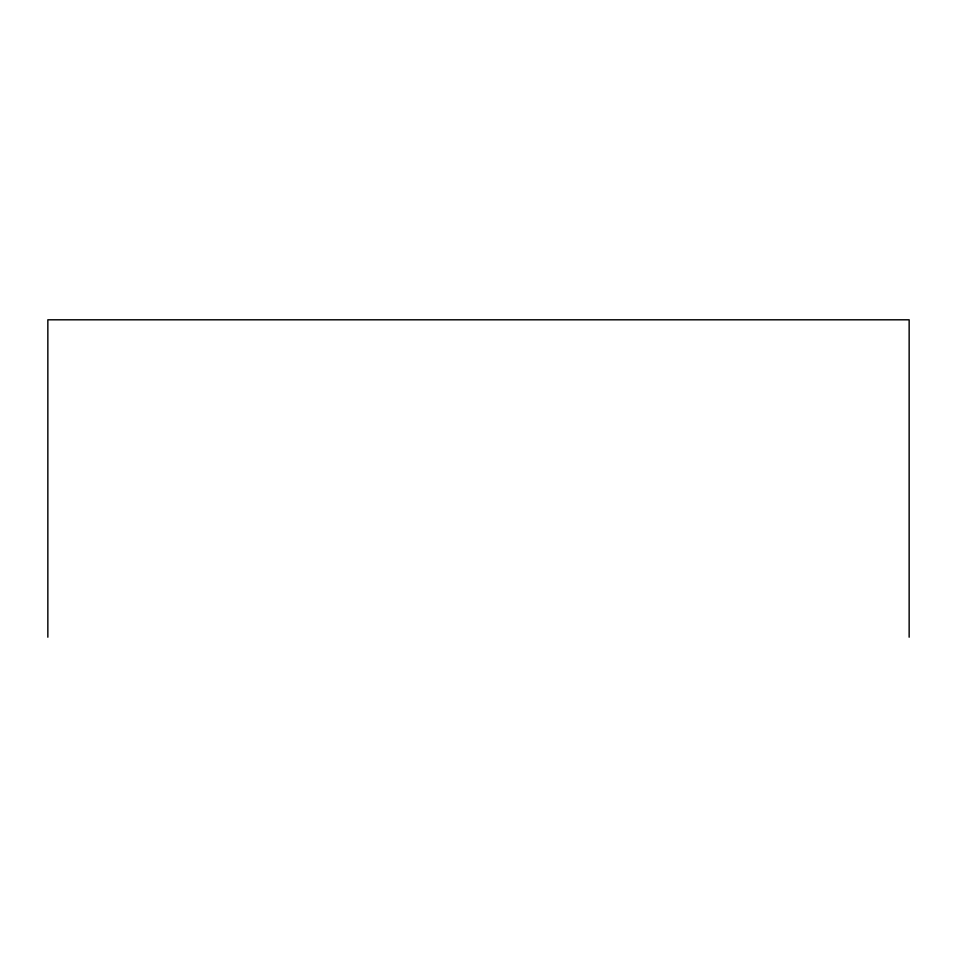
<?xml version="1.0" encoding="UTF-8"?>
<svg xmlns="http://www.w3.org/2000/svg" width="957" height="957" viewBox="0 0 957 957"><rect width="100%" height="100%" fill="white"/><g stroke="black" fill="none" stroke-linecap="round" stroke-linejoin="round"><path stroke-width="1.44" d="M909.15 637.195L909.15 319.805L47.85 319.805L47.85 637.195"/></g></svg>
